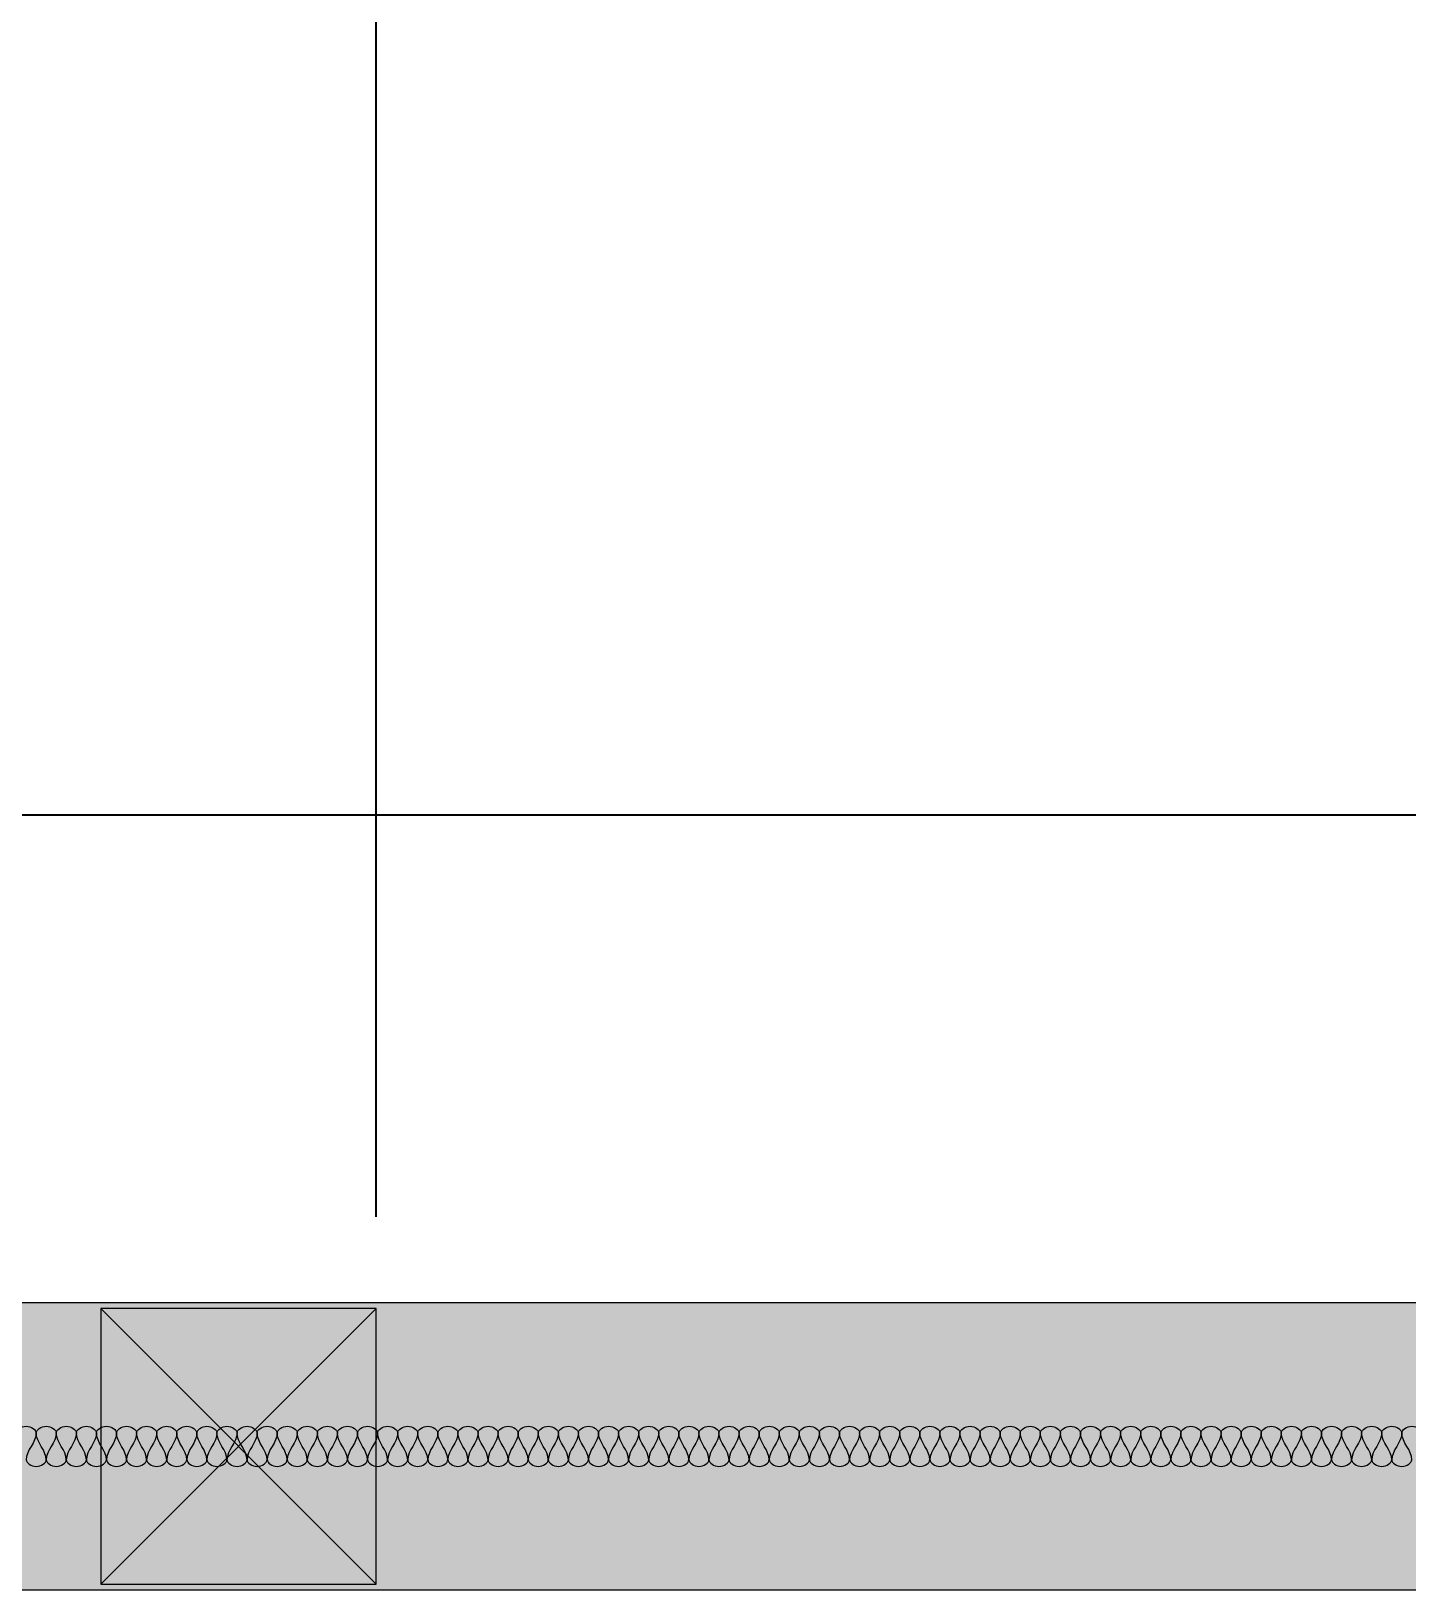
# Model space of a CAD drawing. Header units: inches. Extents: x 1913 to 24953, y -2945 to 1064.
# Drawn here: x 11233.4 to 11353.3, y 284 to 419.8 of the extents above; entities that cross this region are included whole.
import ezdxf

# ---------------------------------------------------------------- set-up
doc = ezdxf.new("R2010")
doc.units = ezdxf.units.IN
doc.header["$MEASUREMENT"] = 0
for name, color, linetype, lineweight in [('A-ANNO-DIMS', 211, 'Continuous', 9), ('A-COLS', 52, 'Continuous', 9), ('A-DETL', 90, 'Continuous', 9), ('A-WALL', 113, 'Continuous', 13), ('A-WALL-PATT', 111, 'Continuous', 50)]:
    doc.layers.add(name, color=color, linetype=linetype, lineweight=lineweight)
doc.styles.add('Arial', font='arial.ttf', dxfattribs={"height": 12})
doc.dimstyles.new('Linear_-_3_32__Arial', dxfattribs={"dimscale": 12, "dimtxt": 12.243113, "dimasz": 1.333333, "dimexe": 1, "dimexo": 0.666667, "dimgap": 0.666667, "dimtad": 1, "dimdec": 5, "dimrnd": 0.03125, "dimzin": 1, "dimdsep": 46, "dimlunit": 4, "dimtxsty": 'Arial', "dimblk1": 'OBLIQUE', "dimblk2": 'OBLIQUE', "dimsah": 1, "dimcen": 0.09, "dimdle": 1, "dimazin": 0, "dimtfac": 1, "dimtdec": 4, "dimtix": 1, "dimtmove": 0, "dimatfit": 3, "dimfxl": 1, "dimtvp": 1, "dimtfill": 1, "dimfrac": 2, "dimtolj": 1, "dimtzin": 0, "dimarcsym": 2})

# ---------------------------------------------------------------- blocks, each defined once
blk = doc.blocks.new('_Oblique')
at = {"color": 0, "linetype": 'ByBlock', "lineweight": -2}
blk.add_line((-0.5, -0.5), (0.5, 0.5), dxfattribs=at)
blk = doc.blocks.new('*D207')
at = {"layer": 'A-ANNO-DIMS', "color": 0, "lineweight": -2, "transparency": 16777216}
for p, q in [((9811.46, 301.75), (9811.46, 544.37)), ((12115.46, 304.47), (12115.46, 544.37)), ((9799.46, 532.37), (12127.46, 532.37))]:
    blk.add_line(p, q, dxfattribs=at)
at = {"layer": 'Defpoints', "color": 0, "transparency": 16777216}
for p in [(12115.46, 532.37), (12115.46, 296.47), (9811.46, 293.75)]:
    blk.add_point(p, dxfattribs=at)
at = {"layer": 'A-ANNO-DIMS', "color": 0, "lineweight": -2, "transparency": 16777216, "xscale": 16, "yscale": 16, "zscale": 16, "rotation": 180}
blk.add_blockref('_Oblique', (9811.46, 532.37), dxfattribs=at)
at = {"layer": 'A-ANNO-DIMS', "color": 0, "lineweight": -2, "transparency": 16777216, "xscale": 16, "yscale": 16, "zscale": 16}
blk.add_blockref('_Oblique', (12115.46, 532.37), dxfattribs=at)
at = {"layer": 'A-ANNO-DIMS', "color": 0, "lineweight": 0, "transparency": 16777216, "insert": (10963.46, 546.5), "char_height": 12, "width": 73.4587, "attachment_point": 5, "style": 'Arial', "bg_fill": 3, "box_fill_scale": 1.25, "bg_fill_color": 256, "bg_fill_true_color": 13158600, "bg_fill_transparency": 0}
blk.add_mtext('\\A1;192\'-0"', dxfattribs=at)
blk = doc.blocks.new('*D267')
at = {"layer": 'A-ANNO-DIMS', "color": 0, "lineweight": -2, "transparency": 16777216}
for p, q in [((10975.46, 316.47), (10975.46, 470.45)), ((11263.46, 316.47), (11263.46, 470.45)), ((10963.46, 458.45), (11275.46, 458.45))]:
    blk.add_line(p, q, dxfattribs=at)
at = {"layer": 'Defpoints', "color": 0, "transparency": 16777216}
for p in [(11263.46, 458.45), (10975.46, 308.47), (11263.46, 308.47)]:
    blk.add_point(p, dxfattribs=at)
at = {"layer": 'A-ANNO-DIMS', "color": 0, "lineweight": -2, "transparency": 16777216, "xscale": 16, "yscale": 16, "zscale": 16, "rotation": 180}
blk.add_blockref('_Oblique', (10975.46, 458.45), dxfattribs=at)
at = {"layer": 'A-ANNO-DIMS', "color": 0, "lineweight": -2, "transparency": 16777216, "xscale": 16, "yscale": 16, "zscale": 16}
blk.add_blockref('_Oblique', (11263.46, 458.45), dxfattribs=at)
at = {"layer": 'A-ANNO-DIMS', "color": 0, "lineweight": 0, "transparency": 16777216, "insert": (11119.46, 472.57), "char_height": 12, "width": 51.3081, "attachment_point": 5, "style": 'Arial', "bg_fill": 3, "box_fill_scale": 1.25, "bg_fill_color": 256, "bg_fill_true_color": 13158600, "bg_fill_transparency": 0}
blk.add_mtext('\\A1;24\'-0"', dxfattribs=at)
blk = doc.blocks.new('*D268')
at = {"layer": 'A-ANNO-DIMS', "color": 0, "lineweight": -2, "transparency": 16777216}
for p, q in [((11263.46, 316.47), (11263.46, 470.45)), ((11839.46, 316.47), (11839.46, 470.45)), ((11251.46, 458.45), (11851.46, 458.45))]:
    blk.add_line(p, q, dxfattribs=at)
at = {"layer": 'Defpoints', "color": 0, "transparency": 16777216}
for p in [(11839.46, 458.45), (11263.46, 308.47), (11839.46, 308.47)]:
    blk.add_point(p, dxfattribs=at)
at = {"layer": 'A-ANNO-DIMS', "color": 0, "lineweight": -2, "transparency": 16777216, "xscale": 16, "yscale": 16, "zscale": 16, "rotation": 180}
blk.add_blockref('_Oblique', (11263.46, 458.45), dxfattribs=at)
at = {"layer": 'A-ANNO-DIMS', "color": 0, "lineweight": -2, "transparency": 16777216, "xscale": 16, "yscale": 16, "zscale": 16}
blk.add_blockref('_Oblique', (11839.46, 458.45), dxfattribs=at)
at = {"layer": 'A-ANNO-DIMS', "color": 0, "lineweight": 0, "transparency": 16777216, "insert": (11551.46, 472.57), "char_height": 12, "width": 62.3834, "attachment_point": 5, "style": 'Arial', "bg_fill": 3, "box_fill_scale": 1.25, "bg_fill_color": 256, "bg_fill_true_color": 13158600, "bg_fill_transparency": 0}
blk.add_mtext('\\A1;48\'-0"', dxfattribs=at)
blk = doc.blocks.new('*D290')
at = {"layer": 'A-ANNO-DIMS', "color": 0, "lineweight": -2, "transparency": 16777216}
for p, q in [((10651.46, 304.47), (10651.46, 363.48)), ((11551.46, 316.97), (11551.46, 363.48)), ((11563.46, 351.48), (10639.46, 351.48))]:
    blk.add_line(p, q, dxfattribs=at)
at = {"layer": 'Defpoints', "color": 0, "transparency": 16777216}
for p in [(10651.46, 351.48), (11551.46, 308.97), (10651.46, 296.47)]:
    blk.add_point(p, dxfattribs=at)
at = {"layer": 'A-ANNO-DIMS', "color": 0, "lineweight": -2, "transparency": 16777216, "xscale": 16, "yscale": 16, "zscale": 16, "rotation": 180}
blk.add_blockref('_Oblique', (10651.46, 351.48), dxfattribs=at)
at = {"layer": 'A-ANNO-DIMS', "color": 0, "lineweight": -2, "transparency": 16777216, "xscale": 16, "yscale": 16, "zscale": 16}
blk.add_blockref('_Oblique', (11551.46, 351.48), dxfattribs=at)
at = {"layer": 'A-ANNO-DIMS', "color": 0, "lineweight": 0, "transparency": 16777216, "insert": (11101.46, 365.6), "char_height": 12, "width": 62.3834, "attachment_point": 5, "style": 'Arial', "bg_fill": 3, "box_fill_scale": 1.25, "bg_fill_color": 256, "bg_fill_true_color": 13158600, "bg_fill_transparency": 0}
blk.add_mtext('\\A1;75\'-0"', dxfattribs=at)

msp = doc.modelspace()

# ---------------------------------------------------------------- hatches: boundary and pattern name
at = {"layer": 'A-WALL-PATT', "lineweight": 0}
h = msp.add_hatch(dxfattribs=at)
h.set_pattern_fill('FP_1', color=256, angle=90, style=0, pattern_type=2)
h.set_pattern_definition([(140, (10185.814, -571.127), (3.213, 36.72335), [3.84, -42.24]), (85, (10185.814, -571.127), (-38.51274, -7.1044), [3.072, -33.792]), (190.451, (10186.08, -568.067), (-35.29956, 29.62024), [3.263, -35.898]), (136.184, (10175.574, -571.127), (8.4752, 54.6425), [5.76, -63.36]), (186.636, (10176.28, -566.573), (-49.8752, 47.854), [4.895, -53.848]), (81.184, (10175.574, -571.127), (-49.8749, 47.8553), [4.608, -50.688]), (111, (10178.134, -566.007), (20.614, 30.56126), [3.84, -42.24]), (56, (10178.134, -566.007), (-37.1283, 12.4577), [3.072, -33.792]), (161.451, (10179.85, -563.46), (-16.5135, 43.02), [3.263, -35.898]), (127.5, (10185.814, -571.127), (-17.04428, 0.6228), [1.69, -31.693, 1.69, -32.614, -33.92]), (127.5, (10185.814, -571.127), (-17.04428, 0.6228), [-67.686, 1.69, -32.23]), (97.5, (10185.814, -571.127), (-20.19387, 13.4694), [1.69, -17.869, 1.69, -30.925, -12.928]), (97.5, (10185.814, -571.127), (-20.19387, 13.4694), [-52.173, 1.69, -11.238]), (57.5, (10185.814, -582.545), (1.15522, 27.33168), [1.69, -11.11, 1.69, -38.246, -52.992]), (57.5, (10185.814, -582.545), (1.15522, 27.33168), [-52.736, 1.69, -51.302]), (47.5, (10185.814, -587.665), (-5.12498, 29.85903), [1.69, -14.95, 1.69, -24.832, -37.632]), (47.5, (10185.814, -587.665), (-5.12498, 29.85903), [-43.162, 1.69, -35.942])])
h.paths.add_polyline_path([(10651.461831, 283.974416), (10651.461831, 308.974416), (10663.961831, 308.974416), (11575.461831, 308.974416), (11575.461831, 283.974416), (10661.461831, 283.974416)], flags=0)
h.paths.add_polyline_path([(9823.961831, 283.974416), (9823.961831, 308.974416), (10615.461831, 308.974416), (10615.461831, 283.974416)], flags=0)

# ---------------------------------------------------------------- linework, layer by layer
at = {"layer": 'A-COLS', "lineweight": 0}
for p, q in [((11263.461831, 308.474416), (11239.461831, 308.474416)), ((11239.461831, 308.474416), (11239.461831, 284.474416)), ((11263.461831, 284.474416), (11263.461831, 308.474416)), ((11239.461831, 284.474416), (11263.461831, 284.474416))]:
    msp.add_line(p, q, dxfattribs=at)
at = {"layer": 'A-DETL', "lineweight": 0}
for points in [[(11232.086831, 297.641083), (11232.086831, 297.916069), (11232.961831, 298.532764), (11233.836831, 297.916069), (11233.836831, 297.641083)], [(11233.836831, 297.641083), (11233.836831, 296.839368), (11232.961831, 296.109465), (11232.961831, 295.30775)], [(11233.836831, 297.641083), (11233.836831, 297.916069), (11234.711831, 298.532764), (11235.586831, 297.916069), (11235.586831, 297.641083)], [(11234.711831, 295.30775), (11234.711831, 296.109465), (11233.836831, 296.839368), (11233.836831, 297.641083)], [(11235.586831, 297.641083), (11235.586831, 296.839368), (11234.711831, 296.109465), (11234.711831, 295.30775)], [(11235.586831, 297.641083), (11235.586831, 297.916069), (11236.461831, 298.532764), (11237.336831, 297.916069), (11237.336831, 297.641083)], [(11236.461831, 295.30775), (11236.461831, 296.109465), (11235.586831, 296.839368), (11235.586831, 297.641083)], [(11237.336831, 297.641083), (11237.336831, 296.839368), (11236.461831, 296.109465), (11236.461831, 295.30775)], [(11237.336831, 297.641083), (11237.336831, 297.916069), (11238.211831, 298.532764), (11239.086831, 297.916069), (11239.086831, 297.641083)], [(11238.211831, 295.30775), (11238.211831, 296.109465), (11237.336831, 296.839368), (11237.336831, 297.641083)], [(11239.086831, 297.641083), (11239.086831, 296.839368), (11238.211831, 296.109465), (11238.211831, 295.30775)], [(11239.086831, 297.641083), (11239.086831, 297.916069), (11239.961831, 298.532764), (11240.836831, 297.916069), (11240.836831, 297.641083)], [(11239.961831, 295.30775), (11239.961831, 296.109465), (11239.086831, 296.839368), (11239.086831, 297.641083)], [(11240.836831, 297.641083), (11240.836831, 296.839368), (11239.961831, 296.109465), (11239.961831, 295.30775)], [(11240.836831, 297.641083), (11240.836831, 297.916069), (11241.711831, 298.532764), (11242.586831, 297.916069), (11242.586831, 297.641083)], [(11241.711831, 295.30775), (11241.711831, 296.109465), (11240.836831, 296.839368), (11240.836831, 297.641083)], [(11242.586831, 297.641083), (11242.586831, 296.839368), (11241.711831, 296.109465), (11241.711831, 295.30775)], [(11242.586831, 297.641083), (11242.586831, 297.916069), (11243.461831, 298.532764), (11244.336831, 297.916069), (11244.336831, 297.641083)], [(11243.461831, 295.30775), (11243.461831, 296.109465), (11242.586831, 296.839368), (11242.586831, 297.641083)], [(11244.336831, 297.641083), (11244.336831, 296.839368), (11243.461831, 296.109465), (11243.461831, 295.30775)], [(11244.336831, 297.641083), (11244.336831, 297.916069), (11245.211831, 298.532764), (11246.086831, 297.916069), (11246.086831, 297.641083)], [(11245.211831, 295.30775), (11245.211831, 296.109465), (11244.336831, 296.839368), (11244.336831, 297.641083)], [(11246.086831, 297.641083), (11246.086831, 296.839368), (11245.211831, 296.109465), (11245.211831, 295.30775)], [(11246.086831, 297.641083), (11246.086831, 297.916069), (11246.961831, 298.532764), (11247.836831, 297.916069), (11247.836831, 297.641083)], [(11246.961831, 295.30775), (11246.961831, 296.109465), (11246.086831, 296.839368), (11246.086831, 297.641083)], [(11247.836831, 297.641083), (11247.836831, 296.839368), (11246.961831, 296.109465), (11246.961831, 295.30775)], [(11247.836831, 297.641083), (11247.836831, 297.916069), (11248.711831, 298.532764), (11249.586831, 297.916069), (11249.586831, 297.641083)], [(11248.711831, 295.30775), (11248.711831, 296.109465), (11247.836831, 296.839368), (11247.836831, 297.641083)], [(11249.586831, 297.641083), (11249.586831, 296.839368), (11248.711831, 296.109465), (11248.711831, 295.30775)], [(11249.586831, 297.641083), (11249.586831, 297.916069), (11250.461831, 298.532764), (11251.336831, 297.916069), (11251.336831, 297.641083)], [(11250.461831, 295.30775), (11250.461831, 296.109465), (11249.586831, 296.839368), (11249.586831, 297.641083)], [(11251.336831, 297.641083), (11251.336831, 296.839368), (11250.461831, 296.109465), (11250.461831, 295.30775)], [(11251.336831, 297.641083), (11251.336831, 297.916069), (11252.211831, 298.532764), (11253.086831, 297.916069), (11253.086831, 297.641083)], [(11252.211831, 295.30775), (11252.211831, 296.109465), (11251.336831, 296.839368), (11251.336831, 297.641083)], [(11253.086831, 297.641083), (11253.086831, 296.839368), (11252.211831, 296.109465), (11252.211831, 295.30775)], [(11253.086831, 297.641083), (11253.086831, 297.916069), (11253.961831, 298.532764), (11254.836831, 297.916069), (11254.836831, 297.641083)], [(11253.961831, 295.30775), (11253.961831, 296.109465), (11253.086831, 296.839368), (11253.086831, 297.641083)], [(11254.836831, 297.641083), (11254.836831, 296.839368), (11253.961831, 296.109465), (11253.961831, 295.30775)], [(11254.836831, 297.641083), (11254.836831, 297.916069), (11255.711831, 298.532764), (11256.586831, 297.916069), (11256.586831, 297.641083)], [(11255.711831, 295.30775), (11255.711831, 296.109465), (11254.836831, 296.839368), (11254.836831, 297.641083)], [(11256.586831, 297.641083), (11256.586831, 296.839368), (11255.711831, 296.109465), (11255.711831, 295.30775)], [(11256.586831, 297.641083), (11256.586831, 297.916069), (11257.461831, 298.532764), (11258.336831, 297.916069), (11258.336831, 297.641083)], [(11257.461831, 295.30775), (11257.461831, 296.109465), (11256.586831, 296.839368), (11256.586831, 297.641083)], [(11258.336831, 297.641083), (11258.336831, 296.839368), (11257.461831, 296.109465), (11257.461831, 295.30775)], [(11258.336831, 297.641083), (11258.336831, 297.916069), (11259.211831, 298.532764), (11260.086831, 297.916069), (11260.086831, 297.641083)], [(11259.211831, 295.30775), (11259.211831, 296.109465), (11258.336831, 296.839368), (11258.336831, 297.641083)], [(11260.086831, 297.641083), (11260.086831, 296.839368), (11259.211831, 296.109465), (11259.211831, 295.30775)], [(11260.086831, 297.641083), (11260.086831, 297.916069), (11260.961831, 298.532764), (11261.836831, 297.916069), (11261.836831, 297.641083)], [(11260.961831, 295.30775), (11260.961831, 296.109465), (11260.086831, 296.839368), (11260.086831, 297.641083)], [(11261.836831, 297.641083), (11261.836831, 296.839368), (11260.961831, 296.109465), (11260.961831, 295.30775)], [(11261.836831, 297.641083), (11261.836831, 297.916069), (11262.711831, 298.532764), (11263.586831, 297.916069), (11263.586831, 297.641083)], [(11262.711831, 295.30775), (11262.711831, 296.109465), (11261.836831, 296.839368), (11261.836831, 297.641083)], [(11263.586831, 297.641083), (11263.586831, 296.839368), (11262.711831, 296.109465), (11262.711831, 295.30775)], [(11263.586831, 297.641083), (11263.586831, 297.916069), (11264.461831, 298.532764), (11265.336831, 297.916069), (11265.336831, 297.641083)], [(11264.461831, 295.30775), (11264.461831, 296.109465), (11263.586831, 296.839368), (11263.586831, 297.641083)], [(11265.336831, 297.641083), (11265.336831, 296.839368), (11264.461831, 296.109465), (11264.461831, 295.30775)], [(11265.336831, 297.641083), (11265.336831, 297.916069), (11266.211831, 298.532764), (11267.086831, 297.916069), (11267.086831, 297.641083)], [(11266.211831, 295.30775), (11266.211831, 296.109465), (11265.336831, 296.839368), (11265.336831, 297.641083)], [(11267.086831, 297.641083), (11267.086831, 296.839368), (11266.211831, 296.109465), (11266.211831, 295.30775)], [(11267.086831, 297.641083), (11267.086831, 297.916069), (11267.961831, 298.532764), (11268.836831, 297.916069), (11268.836831, 297.641083)], [(11267.961831, 295.30775), (11267.961831, 296.109465), (11267.086831, 296.839368), (11267.086831, 297.641083)], [(11268.836831, 297.641083), (11268.836831, 296.839368), (11267.961831, 296.109465), (11267.961831, 295.30775)], [(11268.836831, 297.641083), (11268.836831, 297.916069), (11269.711831, 298.532764), (11270.586831, 297.916069), (11270.586831, 297.641083)], [(11269.711831, 295.30775), (11269.711831, 296.109465), (11268.836831, 296.839368), (11268.836831, 297.641083)], [(11270.586831, 297.641083), (11270.586831, 296.839368), (11269.711831, 296.109465), (11269.711831, 295.30775)], [(11270.586831, 297.641083), (11270.586831, 297.916069), (11271.461831, 298.532764), (11272.336831, 297.916069), (11272.336831, 297.641083)], [(11271.461831, 295.30775), (11271.461831, 296.109465), (11270.586831, 296.839368), (11270.586831, 297.641083)], [(11272.336831, 297.641083), (11272.336831, 296.839368), (11271.461831, 296.109465), (11271.461831, 295.30775)], [(11272.336831, 297.641083), (11272.336831, 297.916069), (11273.211831, 298.532764), (11274.086831, 297.916069), (11274.086831, 297.641083)], [(11273.211831, 295.30775), (11273.211831, 296.109465), (11272.336831, 296.839368), (11272.336831, 297.641083)], [(11274.086831, 297.641083), (11274.086831, 296.839368), (11273.211831, 296.109465), (11273.211831, 295.30775)], [(11274.086831, 297.641083), (11274.086831, 297.916069), (11274.961831, 298.532764), (11275.836831, 297.916069), (11275.836831, 297.641083)], [(11274.961831, 295.30775), (11274.961831, 296.109465), (11274.086831, 296.839368), (11274.086831, 297.641083)], [(11275.836831, 297.641083), (11275.836831, 296.839368), (11274.961831, 296.109465), (11274.961831, 295.30775)], [(11275.836831, 297.641083), (11275.836831, 297.916069), (11276.711831, 298.532764), (11277.586831, 297.916069), (11277.586831, 297.641083)], [(11276.711831, 295.30775), (11276.711831, 296.109465), (11275.836831, 296.839368), (11275.836831, 297.641083)], [(11277.586831, 297.641083), (11277.586831, 296.839368), (11276.711831, 296.109465), (11276.711831, 295.30775)], [(11277.586831, 297.641083), (11277.586831, 297.916069), (11278.461831, 298.532764), (11279.336831, 297.916069), (11279.336831, 297.641083)], [(11278.461831, 295.30775), (11278.461831, 296.109465), (11277.586831, 296.839368), (11277.586831, 297.641083)], [(11279.336831, 297.641083), (11279.336831, 296.839368), (11278.461831, 296.109465), (11278.461831, 295.30775)], [(11279.336831, 297.641083), (11279.336831, 297.916069), (11280.211831, 298.532764), (11281.086831, 297.916069), (11281.086831, 297.641083)], [(11280.211831, 295.30775), (11280.211831, 296.109465), (11279.336831, 296.839368), (11279.336831, 297.641083)], [(11281.086831, 297.641083), (11281.086831, 296.839368), (11280.211831, 296.109465), (11280.211831, 295.30775)], [(11281.086831, 297.641083), (11281.086831, 297.916069), (11281.961831, 298.532764), (11282.836831, 297.916069), (11282.836831, 297.641083)], [(11281.961831, 295.30775), (11281.961831, 296.109465), (11281.086831, 296.839368), (11281.086831, 297.641083)], [(11282.836831, 297.641083), (11282.836831, 296.839368), (11281.961831, 296.109465), (11281.961831, 295.30775)], [(11282.836831, 297.641083), (11282.836831, 297.916069), (11283.711831, 298.532764), (11284.586831, 297.916069), (11284.586831, 297.641083)], [(11283.711831, 295.30775), (11283.711831, 296.109465), (11282.836831, 296.839368), (11282.836831, 297.641083)], [(11284.586831, 297.641083), (11284.586831, 296.839368), (11283.711831, 296.109465), (11283.711831, 295.30775)], [(11284.586831, 297.641083), (11284.586831, 297.916069), (11285.461831, 298.532764), (11286.336831, 297.916069), (11286.336831, 297.641083)], [(11285.461831, 295.30775), (11285.461831, 296.109465), (11284.586831, 296.839368), (11284.586831, 297.641083)], [(11286.336831, 297.641083), (11286.336831, 296.839368), (11285.461831, 296.109465), (11285.461831, 295.30775)], [(11286.336831, 297.641083), (11286.336831, 297.916069), (11287.211831, 298.532764), (11288.086831, 297.916069), (11288.086831, 297.641083)], [(11287.211831, 295.30775), (11287.211831, 296.109465), (11286.336831, 296.839368), (11286.336831, 297.641083)], [(11288.086831, 297.641083), (11288.086831, 296.839368), (11287.211831, 296.109465), (11287.211831, 295.30775)], [(11288.086831, 297.641083), (11288.086831, 297.916069), (11288.961831, 298.532764), (11289.836831, 297.916069), (11289.836831, 297.641083)], [(11288.961831, 295.30775), (11288.961831, 296.109465), (11288.086831, 296.839368), (11288.086831, 297.641083)], [(11289.836831, 297.641083), (11289.836831, 296.839368), (11288.961831, 296.109465), (11288.961831, 295.30775)], [(11289.836831, 297.641083), (11289.836831, 297.916069), (11290.711831, 298.532764), (11291.586831, 297.916069), (11291.586831, 297.641083)], [(11290.711831, 295.30775), (11290.711831, 296.109465), (11289.836831, 296.839368), (11289.836831, 297.641083)], [(11291.586831, 297.641083), (11291.586831, 296.839368), (11290.711831, 296.109465), (11290.711831, 295.30775)], [(11291.586831, 297.641083), (11291.586831, 297.916069), (11292.461831, 298.532764), (11293.336831, 297.916069), (11293.336831, 297.641083)], [(11292.461831, 295.30775), (11292.461831, 296.109465), (11291.586831, 296.839368), (11291.586831, 297.641083)], [(11293.336831, 297.641083), (11293.336831, 296.839368), (11292.461831, 296.109465), (11292.461831, 295.30775)], [(11293.336831, 297.641083), (11293.336831, 297.916069), (11294.211831, 298.532764), (11295.086831, 297.916069), (11295.086831, 297.641083)], [(11294.211831, 295.30775), (11294.211831, 296.109465), (11293.336831, 296.839368), (11293.336831, 297.641083)], [(11295.086831, 297.641083), (11295.086831, 296.839368), (11294.211831, 296.109465), (11294.211831, 295.30775)], [(11295.086831, 297.641083), (11295.086831, 297.916069), (11295.961831, 298.532764), (11296.836831, 297.916069), (11296.836831, 297.641083)], [(11295.961831, 295.30775), (11295.961831, 296.109465), (11295.086831, 296.839368), (11295.086831, 297.641083)], [(11296.836831, 297.641083), (11296.836831, 296.839368), (11295.961831, 296.109465), (11295.961831, 295.30775)], [(11296.836831, 297.641083), (11296.836831, 297.916069), (11297.711831, 298.532764), (11298.586831, 297.916069), (11298.586831, 297.641083)], [(11297.711831, 295.30775), (11297.711831, 296.109465), (11296.836831, 296.839368), (11296.836831, 297.641083)], [(11298.586831, 297.641083), (11298.586831, 296.839368), (11297.711831, 296.109465), (11297.711831, 295.30775)], [(11298.586831, 297.641083), (11298.586831, 297.916069), (11299.461831, 298.532764), (11300.336831, 297.916069), (11300.336831, 297.641083)], [(11299.461831, 295.30775), (11299.461831, 296.109465), (11298.586831, 296.839368), (11298.586831, 297.641083)], [(11300.336831, 297.641083), (11300.336831, 296.839368), (11299.461831, 296.109465), (11299.461831, 295.30775)], [(11300.336831, 297.641083), (11300.336831, 297.916069), (11301.211831, 298.532764), (11302.086831, 297.916069), (11302.086831, 297.641083)], [(11301.211831, 295.30775), (11301.211831, 296.109465), (11300.336831, 296.839368), (11300.336831, 297.641083)], [(11302.086831, 297.641083), (11302.086831, 296.839368), (11301.211831, 296.109465), (11301.211831, 295.30775)], [(11302.086831, 297.641083), (11302.086831, 297.916069), (11302.961831, 298.532764), (11303.836831, 297.916069), (11303.836831, 297.641083)], [(11302.961831, 295.30775), (11302.961831, 296.109465), (11302.086831, 296.839368), (11302.086831, 297.641083)], [(11303.836831, 297.641083), (11303.836831, 296.839368), (11302.961831, 296.109465), (11302.961831, 295.30775)], [(11303.836831, 297.641083), (11303.836831, 297.916069), (11304.711831, 298.532764), (11305.586831, 297.916069), (11305.586831, 297.641083)], [(11304.711831, 295.30775), (11304.711831, 296.109465), (11303.836831, 296.839368), (11303.836831, 297.641083)], [(11305.586831, 297.641083), (11305.586831, 296.839368), (11304.711831, 296.109465), (11304.711831, 295.30775)], [(11305.586831, 297.641083), (11305.586831, 297.916069), (11306.461831, 298.532764), (11307.336831, 297.916069), (11307.336831, 297.641083)], [(11306.461831, 295.30775), (11306.461831, 296.109465), (11305.586831, 296.839368), (11305.586831, 297.641083)], [(11307.336831, 297.641083), (11307.336831, 296.839368), (11306.461831, 296.109465), (11306.461831, 295.30775)], [(11307.336831, 297.641083), (11307.336831, 297.916069), (11308.211831, 298.532764), (11309.086831, 297.916069), (11309.086831, 297.641083)], [(11308.211831, 295.30775), (11308.211831, 296.109465), (11307.336831, 296.839368), (11307.336831, 297.641083)], [(11309.086831, 297.641083), (11309.086831, 296.839368), (11308.211831, 296.109465), (11308.211831, 295.30775)], [(11309.086831, 297.641083), (11309.086831, 297.916069), (11309.961831, 298.532764), (11310.836831, 297.916069), (11310.836831, 297.641083)], [(11309.961831, 295.30775), (11309.961831, 296.109465), (11309.086831, 296.839368), (11309.086831, 297.641083)], [(11310.836831, 297.641083), (11310.836831, 296.839368), (11309.961831, 296.109465), (11309.961831, 295.30775)], [(11310.836831, 297.641083), (11310.836831, 297.916069), (11311.711831, 298.532764), (11312.586831, 297.916069), (11312.586831, 297.641083)], [(11311.711831, 295.30775), (11311.711831, 296.109465), (11310.836831, 296.839368), (11310.836831, 297.641083)], [(11312.586831, 297.641083), (11312.586831, 296.839368), (11311.711831, 296.109465), (11311.711831, 295.30775)], [(11312.586831, 297.641083), (11312.586831, 297.916069), (11313.461831, 298.532764), (11314.336831, 297.916069), (11314.336831, 297.641083)], [(11313.461831, 295.30775), (11313.461831, 296.109465), (11312.586831, 296.839368), (11312.586831, 297.641083)], [(11314.336831, 297.641083), (11314.336831, 296.839368), (11313.461831, 296.109465), (11313.461831, 295.30775)], [(11314.336831, 297.641083), (11314.336831, 297.916069), (11315.211831, 298.532764), (11316.086831, 297.916069), (11316.086831, 297.641083)], [(11315.211831, 295.30775), (11315.211831, 296.109465), (11314.336831, 296.839368), (11314.336831, 297.641083)], [(11316.086831, 297.641083), (11316.086831, 296.839368), (11315.211831, 296.109465), (11315.211831, 295.30775)], [(11316.086831, 297.641083), (11316.086831, 297.916069), (11316.961831, 298.532764), (11317.836831, 297.916069), (11317.836831, 297.641083)], [(11316.961831, 295.30775), (11316.961831, 296.109465), (11316.086831, 296.839368), (11316.086831, 297.641083)], [(11317.836831, 297.641083), (11317.836831, 296.839368), (11316.961831, 296.109465), (11316.961831, 295.30775)], [(11317.836831, 297.641083), (11317.836831, 297.916069), (11318.711831, 298.532764), (11319.586831, 297.916069), (11319.586831, 297.641083)], [(11318.711831, 295.30775), (11318.711831, 296.109465), (11317.836831, 296.839368), (11317.836831, 297.641083)], [(11319.586831, 297.641083), (11319.586831, 296.839368), (11318.711831, 296.109465), (11318.711831, 295.30775)], [(11319.586831, 297.641083), (11319.586831, 297.916069), (11320.461831, 298.532764), (11321.336831, 297.916069), (11321.336831, 297.641083)], [(11320.461831, 295.30775), (11320.461831, 296.109465), (11319.586831, 296.839368), (11319.586831, 297.641083)], [(11321.336831, 297.641083), (11321.336831, 296.839368), (11320.461831, 296.109465), (11320.461831, 295.30775)], [(11321.336831, 297.641083), (11321.336831, 297.916069), (11322.211831, 298.532764), (11323.086831, 297.916069), (11323.086831, 297.641083)], [(11322.211831, 295.30775), (11322.211831, 296.109465), (11321.336831, 296.839368), (11321.336831, 297.641083)], [(11323.086831, 297.641083), (11323.086831, 296.839368), (11322.211831, 296.109465), (11322.211831, 295.30775)], [(11323.086831, 297.641083), (11323.086831, 297.916069), (11323.961831, 298.532764), (11324.836831, 297.916069), (11324.836831, 297.641083)], [(11323.961831, 295.30775), (11323.961831, 296.109465), (11323.086831, 296.839368), (11323.086831, 297.641083)], [(11324.836831, 297.641083), (11324.836831, 296.839368), (11323.961831, 296.109465), (11323.961831, 295.30775)], [(11324.836831, 297.641083), (11324.836831, 297.916069), (11325.711831, 298.532764), (11326.586831, 297.916069), (11326.586831, 297.641083)], [(11325.711831, 295.30775), (11325.711831, 296.109465), (11324.836831, 296.839368), (11324.836831, 297.641083)], [(11326.586831, 297.641083), (11326.586831, 296.839368), (11325.711831, 296.109465), (11325.711831, 295.30775)], [(11326.586831, 297.641083), (11326.586831, 297.916069), (11327.461831, 298.532764), (11328.336831, 297.916069), (11328.336831, 297.641083)], [(11327.461831, 295.30775), (11327.461831, 296.109465), (11326.586831, 296.839368), (11326.586831, 297.641083)], [(11328.336831, 297.641083), (11328.336831, 296.839368), (11327.461831, 296.109465), (11327.461831, 295.30775)], [(11328.336831, 297.641083), (11328.336831, 297.916069), (11329.211831, 298.532764), (11330.086831, 297.916069), (11330.086831, 297.641083)], [(11329.211831, 295.30775), (11329.211831, 296.109465), (11328.336831, 296.839368), (11328.336831, 297.641083)], [(11330.086831, 297.641083), (11330.086831, 296.839368), (11329.211831, 296.109465), (11329.211831, 295.30775)], [(11330.086831, 297.641083), (11330.086831, 297.916069), (11330.961831, 298.532764), (11331.836831, 297.916069), (11331.836831, 297.641083)], [(11330.961831, 295.30775), (11330.961831, 296.109465), (11330.086831, 296.839368), (11330.086831, 297.641083)], [(11331.836831, 297.641083), (11331.836831, 296.839368), (11330.961831, 296.109465), (11330.961831, 295.30775)], [(11331.836831, 297.641083), (11331.836831, 297.916069), (11332.711831, 298.532764), (11333.586831, 297.916069), (11333.586831, 297.641083)], [(11332.711831, 295.30775), (11332.711831, 296.109465), (11331.836831, 296.839368), (11331.836831, 297.641083)], [(11333.586831, 297.641083), (11333.586831, 296.839368), (11332.711831, 296.109465), (11332.711831, 295.30775)], [(11333.586831, 297.641083), (11333.586831, 297.916069), (11334.461831, 298.532764), (11335.336831, 297.916069), (11335.336831, 297.641083)], [(11334.461831, 295.30775), (11334.461831, 296.109465), (11333.586831, 296.839368), (11333.586831, 297.641083)], [(11335.336831, 297.641083), (11335.336831, 296.839368), (11334.461831, 296.109465), (11334.461831, 295.30775)], [(11335.336831, 297.641083), (11335.336831, 297.916069), (11336.211831, 298.532764), (11337.086831, 297.916069), (11337.086831, 297.641083)], [(11336.211831, 295.30775), (11336.211831, 296.109465), (11335.336831, 296.839368), (11335.336831, 297.641083)], [(11337.086831, 297.641083), (11337.086831, 296.839368), (11336.211831, 296.109465), (11336.211831, 295.30775)], [(11337.086831, 297.641083), (11337.086831, 297.916069), (11337.961831, 298.532764), (11338.836831, 297.916069), (11338.836831, 297.641083)], [(11337.961831, 295.30775), (11337.961831, 296.109465), (11337.086831, 296.839368), (11337.086831, 297.641083)], [(11338.836831, 297.641083), (11338.836831, 296.839368), (11337.961831, 296.109465), (11337.961831, 295.30775)], [(11338.836831, 297.641083), (11338.836831, 297.916069), (11339.711831, 298.532764), (11340.586831, 297.916069), (11340.586831, 297.641083)], [(11339.711831, 295.30775), (11339.711831, 296.109465), (11338.836831, 296.839368), (11338.836831, 297.641083)], [(11340.586831, 297.641083), (11340.586831, 296.839368), (11339.711831, 296.109465), (11339.711831, 295.30775)], [(11340.586831, 297.641083), (11340.586831, 297.916069), (11341.461831, 298.532764), (11342.336831, 297.916069), (11342.336831, 297.641083)], [(11341.461831, 295.30775), (11341.461831, 296.109465), (11340.586831, 296.839368), (11340.586831, 297.641083)], [(11342.336831, 297.641083), (11342.336831, 296.839368), (11341.461831, 296.109465), (11341.461831, 295.30775)], [(11342.336831, 297.641083), (11342.336831, 297.916069), (11343.211831, 298.532764), (11344.086831, 297.916069), (11344.086831, 297.641083)], [(11343.211831, 295.30775), (11343.211831, 296.109465), (11342.336831, 296.839368), (11342.336831, 297.641083)], [(11344.086831, 297.641083), (11344.086831, 296.839368), (11343.211831, 296.109465), (11343.211831, 295.30775)], [(11344.086831, 297.641083), (11344.086831, 297.916069), (11344.961831, 298.532764), (11345.836831, 297.916069), (11345.836831, 297.641083)], [(11344.961831, 295.30775), (11344.961831, 296.109465), (11344.086831, 296.839368), (11344.086831, 297.641083)], [(11345.836831, 297.641083), (11345.836831, 296.839368), (11344.961831, 296.109465), (11344.961831, 295.30775)], [(11345.836831, 297.641083), (11345.836831, 297.916069), (11346.711831, 298.532764), (11347.586831, 297.916069), (11347.586831, 297.641083)], [(11346.711831, 295.30775), (11346.711831, 296.109465), (11345.836831, 296.839368), (11345.836831, 297.641083)], [(11347.586831, 297.641083), (11347.586831, 296.839368), (11346.711831, 296.109465), (11346.711831, 295.30775)], [(11347.586831, 297.641083), (11347.586831, 297.916069), (11348.461831, 298.532764), (11349.336831, 297.916069), (11349.336831, 297.641083)], [(11348.461831, 295.30775), (11348.461831, 296.109465), (11347.586831, 296.839368), (11347.586831, 297.641083)], [(11349.336831, 297.641083), (11349.336831, 296.839368), (11348.461831, 296.109465), (11348.461831, 295.30775)], [(11349.336831, 297.641083), (11349.336831, 297.916069), (11350.211831, 298.532764), (11351.086831, 297.916069), (11351.086831, 297.641083)], [(11350.211831, 295.30775), (11350.211831, 296.109465), (11349.336831, 296.839368), (11349.336831, 297.641083)], [(11351.086831, 297.641083), (11351.086831, 296.839368), (11350.211831, 296.109465), (11350.211831, 295.30775)], [(11351.086831, 297.641083), (11351.086831, 297.916069), (11351.961831, 298.532764), (11352.836831, 297.916069), (11352.836831, 297.641083)], [(11351.961831, 295.30775), (11351.961831, 296.109465), (11351.086831, 296.839368), (11351.086831, 297.641083)], [(11352.836831, 297.641083), (11352.836831, 296.839368), (11351.961831, 296.109465), (11351.961831, 295.30775)], [(11352.836831, 297.641083), (11352.836831, 297.916069), (11353.711831, 298.532764), (11354.586831, 297.916069), (11354.586831, 297.641083)], [(11353.711831, 295.30775), (11353.711831, 296.109465), (11352.836831, 296.839368), (11352.836831, 297.641083)], [(11232.961831, 295.30775), (11232.961831, 295.032764), (11233.836831, 294.416069), (11234.711831, 295.032764), (11234.711831, 295.30775)], [(11234.711831, 295.30775), (11234.711831, 295.032764), (11235.586831, 294.416069), (11236.461831, 295.032764), (11236.461831, 295.30775)], [(11236.461831, 295.30775), (11236.461831, 295.032764), (11237.336831, 294.416069), (11238.211831, 295.032764), (11238.211831, 295.30775)], [(11238.211831, 295.30775), (11238.211831, 295.032764), (11239.086831, 294.416069), (11239.961831, 295.032764), (11239.961831, 295.30775)], [(11239.961831, 295.30775), (11239.961831, 295.032764), (11240.836831, 294.416069), (11241.711831, 295.032764), (11241.711831, 295.30775)], [(11241.711831, 295.30775), (11241.711831, 295.032764), (11242.586831, 294.416069), (11243.461831, 295.032764), (11243.461831, 295.30775)], [(11243.461831, 295.30775), (11243.461831, 295.032764), (11244.336831, 294.416069), (11245.211831, 295.032764), (11245.211831, 295.30775)], [(11245.211831, 295.30775), (11245.211831, 295.032764), (11246.086831, 294.416069), (11246.961831, 295.032764), (11246.961831, 295.30775)], [(11246.961831, 295.30775), (11246.961831, 295.032764), (11247.836831, 294.416069), (11248.711831, 295.032764), (11248.711831, 295.30775)], [(11248.711831, 295.30775), (11248.711831, 295.032764), (11249.586831, 294.416069), (11250.461831, 295.032764), (11250.461831, 295.30775)], [(11250.461831, 295.30775), (11250.461831, 295.032764), (11251.336831, 294.416069), (11252.211831, 295.032764), (11252.211831, 295.30775)], [(11252.211831, 295.30775), (11252.211831, 295.032764), (11253.086831, 294.416069), (11253.961831, 295.032764), (11253.961831, 295.30775)], [(11253.961831, 295.30775), (11253.961831, 295.032764), (11254.836831, 294.416069), (11255.711831, 295.032764), (11255.711831, 295.30775)], [(11255.711831, 295.30775), (11255.711831, 295.032764), (11256.586831, 294.416069), (11257.461831, 295.032764), (11257.461831, 295.30775)], [(11257.461831, 295.30775), (11257.461831, 295.032764), (11258.336831, 294.416069), (11259.211831, 295.032764), (11259.211831, 295.30775)], [(11259.211831, 295.30775), (11259.211831, 295.032764), (11260.086831, 294.416069), (11260.961831, 295.032764), (11260.961831, 295.30775)], [(11260.961831, 295.30775), (11260.961831, 295.032764), (11261.836831, 294.416069), (11262.711831, 295.032764), (11262.711831, 295.30775)], [(11262.711831, 295.30775), (11262.711831, 295.032764), (11263.586831, 294.416069), (11264.461831, 295.032764), (11264.461831, 295.30775)], [(11264.461831, 295.30775), (11264.461831, 295.032764), (11265.336831, 294.416069), (11266.211831, 295.032764), (11266.211831, 295.30775)], [(11266.211831, 295.30775), (11266.211831, 295.032764), (11267.086831, 294.416069), (11267.961831, 295.032764), (11267.961831, 295.30775)], [(11267.961831, 295.30775), (11267.961831, 295.032764), (11268.836831, 294.416069), (11269.711831, 295.032764), (11269.711831, 295.30775)], [(11269.711831, 295.30775), (11269.711831, 295.032764), (11270.586831, 294.416069), (11271.461831, 295.032764), (11271.461831, 295.30775)], [(11271.461831, 295.30775), (11271.461831, 295.032764), (11272.336831, 294.416069), (11273.211831, 295.032764), (11273.211831, 295.30775)], [(11273.211831, 295.30775), (11273.211831, 295.032764), (11274.086831, 294.416069), (11274.961831, 295.032764), (11274.961831, 295.30775)], [(11274.961831, 295.30775), (11274.961831, 295.032764), (11275.836831, 294.416069), (11276.711831, 295.032764), (11276.711831, 295.30775)], [(11276.711831, 295.30775), (11276.711831, 295.032764), (11277.586831, 294.416069), (11278.461831, 295.032764), (11278.461831, 295.30775)], [(11278.461831, 295.30775), (11278.461831, 295.032764), (11279.336831, 294.416069), (11280.211831, 295.032764), (11280.211831, 295.30775)], [(11280.211831, 295.30775), (11280.211831, 295.032764), (11281.086831, 294.416069), (11281.961831, 295.032764), (11281.961831, 295.30775)], [(11281.961831, 295.30775), (11281.961831, 295.032764), (11282.836831, 294.416069), (11283.711831, 295.032764), (11283.711831, 295.30775)], [(11283.711831, 295.30775), (11283.711831, 295.032764), (11284.586831, 294.416069), (11285.461831, 295.032764), (11285.461831, 295.30775)], [(11285.461831, 295.30775), (11285.461831, 295.032764), (11286.336831, 294.416069), (11287.211831, 295.032764), (11287.211831, 295.30775)], [(11287.211831, 295.30775), (11287.211831, 295.032764), (11288.086831, 294.416069), (11288.961831, 295.032764), (11288.961831, 295.30775)], [(11288.961831, 295.30775), (11288.961831, 295.032764), (11289.836831, 294.416069), (11290.711831, 295.032764), (11290.711831, 295.30775)], [(11290.711831, 295.30775), (11290.711831, 295.032764), (11291.586831, 294.416069), (11292.461831, 295.032764), (11292.461831, 295.30775)], [(11292.461831, 295.30775), (11292.461831, 295.032764), (11293.336831, 294.416069), (11294.211831, 295.032764), (11294.211831, 295.30775)], [(11294.211831, 295.30775), (11294.211831, 295.032764), (11295.086831, 294.416069), (11295.961831, 295.032764), (11295.961831, 295.30775)], [(11295.961831, 295.30775), (11295.961831, 295.032764), (11296.836831, 294.416069), (11297.711831, 295.032764), (11297.711831, 295.30775)], [(11297.711831, 295.30775), (11297.711831, 295.032764), (11298.586831, 294.416069), (11299.461831, 295.032764), (11299.461831, 295.30775)], [(11299.461831, 295.30775), (11299.461831, 295.032764), (11300.336831, 294.416069), (11301.211831, 295.032764), (11301.211831, 295.30775)], [(11301.211831, 295.30775), (11301.211831, 295.032764), (11302.086831, 294.416069), (11302.961831, 295.032764), (11302.961831, 295.30775)], [(11302.961831, 295.30775), (11302.961831, 295.032764), (11303.836831, 294.416069), (11304.711831, 295.032764), (11304.711831, 295.30775)], [(11304.711831, 295.30775), (11304.711831, 295.032764), (11305.586831, 294.416069), (11306.461831, 295.032764), (11306.461831, 295.30775)], [(11306.461831, 295.30775), (11306.461831, 295.032764), (11307.336831, 294.416069), (11308.211831, 295.032764), (11308.211831, 295.30775)], [(11308.211831, 295.30775), (11308.211831, 295.032764), (11309.086831, 294.416069), (11309.961831, 295.032764), (11309.961831, 295.30775)], [(11309.961831, 295.30775), (11309.961831, 295.032764), (11310.836831, 294.416069), (11311.711831, 295.032764), (11311.711831, 295.30775)], [(11311.711831, 295.30775), (11311.711831, 295.032764), (11312.586831, 294.416069), (11313.461831, 295.032764), (11313.461831, 295.30775)], [(11313.461831, 295.30775), (11313.461831, 295.032764), (11314.336831, 294.416069), (11315.211831, 295.032764), (11315.211831, 295.30775)], [(11315.211831, 295.30775), (11315.211831, 295.032764), (11316.086831, 294.416069), (11316.961831, 295.032764), (11316.961831, 295.30775)], [(11316.961831, 295.30775), (11316.961831, 295.032764), (11317.836831, 294.416069), (11318.711831, 295.032764), (11318.711831, 295.30775)], [(11318.711831, 295.30775), (11318.711831, 295.032764), (11319.586831, 294.416069), (11320.461831, 295.032764), (11320.461831, 295.30775)], [(11320.461831, 295.30775), (11320.461831, 295.032764), (11321.336831, 294.416069), (11322.211831, 295.032764), (11322.211831, 295.30775)], [(11322.211831, 295.30775), (11322.211831, 295.032764), (11323.086831, 294.416069), (11323.961831, 295.032764), (11323.961831, 295.30775)], [(11323.961831, 295.30775), (11323.961831, 295.032764), (11324.836831, 294.416069), (11325.711831, 295.032764), (11325.711831, 295.30775)], [(11325.711831, 295.30775), (11325.711831, 295.032764), (11326.586831, 294.416069), (11327.461831, 295.032764), (11327.461831, 295.30775)], [(11327.461831, 295.30775), (11327.461831, 295.032764), (11328.336831, 294.416069), (11329.211831, 295.032764), (11329.211831, 295.30775)], [(11329.211831, 295.30775), (11329.211831, 295.032764), (11330.086831, 294.416069), (11330.961831, 295.032764), (11330.961831, 295.30775)], [(11330.961831, 295.30775), (11330.961831, 295.032764), (11331.836831, 294.416069), (11332.711831, 295.032764), (11332.711831, 295.30775)], [(11332.711831, 295.30775), (11332.711831, 295.032764), (11333.586831, 294.416069), (11334.461831, 295.032764), (11334.461831, 295.30775)], [(11334.461831, 295.30775), (11334.461831, 295.032764), (11335.336831, 294.416069), (11336.211831, 295.032764), (11336.211831, 295.30775)], [(11336.211831, 295.30775), (11336.211831, 295.032764), (11337.086831, 294.416069), (11337.961831, 295.032764), (11337.961831, 295.30775)], [(11337.961831, 295.30775), (11337.961831, 295.032764), (11338.836831, 294.416069), (11339.711831, 295.032764), (11339.711831, 295.30775)], [(11339.711831, 295.30775), (11339.711831, 295.032764), (11340.586831, 294.416069), (11341.461831, 295.032764), (11341.461831, 295.30775)], [(11341.461831, 295.30775), (11341.461831, 295.032764), (11342.336831, 294.416069), (11343.211831, 295.032764), (11343.211831, 295.30775)], [(11343.211831, 295.30775), (11343.211831, 295.032764), (11344.086831, 294.416069), (11344.961831, 295.032764), (11344.961831, 295.30775)], [(11344.961831, 295.30775), (11344.961831, 295.032764), (11345.836831, 294.416069), (11346.711831, 295.032764), (11346.711831, 295.30775)], [(11346.711831, 295.30775), (11346.711831, 295.032764), (11347.586831, 294.416069), (11348.461831, 295.032764), (11348.461831, 295.30775)], [(11348.461831, 295.30775), (11348.461831, 295.032764), (11349.336831, 294.416069), (11350.211831, 295.032764), (11350.211831, 295.30775)], [(11350.211831, 295.30775), (11350.211831, 295.032764), (11351.086831, 294.416069), (11351.961831, 295.032764), (11351.961831, 295.30775)], [(11351.961831, 295.30775), (11351.961831, 295.032764), (11352.836831, 294.416069), (11353.711831, 295.032764), (11353.711831, 295.30775)]]:
    msp.add_open_spline(points, degree=3, dxfattribs=at)
at = {"layer": 'A-WALL', "lineweight": 0}
for p, q in [((11575.461831, 308.974416), (10663.961831, 308.974416)), ((10661.461831, 283.974416), (11575.461831, 283.974416))]:
    msp.add_line(p, q, dxfattribs=at)

# ---------------------------------------------------------------- next in the draw order: dimensions: what is measured, and where the dimension line sits
at = {"layer": 'A-ANNO-DIMS', "lineweight": 0}
dim = msp.add_linear_dim(base=(12115.461831, 532.371634), p1=(9811.461831, 293.74764), p2=(12115.461831, 296.474416), angle=180, dimstyle='Linear_-_3_32__Arial', override={"dimpost": '<>', "dimfxl": 2304.001614}, dxfattribs=at)
dim.commit()
dim.dimension.update_dxf_attribs({"geometry": '*D207', "text_midpoint": (10963.461831, 546.49851)})

# ---------------------------------------------------------------- next in the draw order: dimensions: what is measured, and where the dimension line sits
dim = msp.add_linear_dim(base=(11263.461831, 458.44794), p1=(10975.461831, 308.474416), p2=(11263.461831, 308.474416), angle=180, dimstyle='Linear_-_3_32__Arial', override={"dimpost": '<>', "dimfxl": 288}, dxfattribs=at)
dim.commit()
dim.dimension.update_dxf_attribs({"geometry": '*D267', "text_midpoint": (11119.461831, 472.574816)})

# ---------------------------------------------------------------- next in the draw order: dimensions: what is measured, and where the dimension line sits
dim = msp.add_linear_dim(base=(11839.461831, 458.44794), p1=(11263.461831, 308.474416), p2=(11839.461831, 308.474416), angle=180, dimstyle='Linear_-_3_32__Arial', override={"dimpost": '<>', "dimfxl": 576}, dxfattribs=at)
dim.commit()
dim.dimension.update_dxf_attribs({"geometry": '*D268', "text_midpoint": (11551.461831, 472.574816)})

# ---------------------------------------------------------------- next in the draw order: dimensions: what is measured, and where the dimension line sits
dim = msp.add_linear_dim(base=(10651.461831, 351.475908), p1=(11551.461831, 308.974416), p2=(10651.461831, 296.474416), angle=180, dimstyle='Linear_-_3_32__Arial', override={"dimpost": '<>', "dimfxl": 900.086801}, dxfattribs=at)
dim.commit()
dim.dimension.update_dxf_attribs({"geometry": '*D290', "text_midpoint": (11101.461831, 365.602784)})

# ---------------------------------------------------------------- next in the draw order: linework, layer by layer
at = {"lineweight": 0, "ltscale": 0.5}
for p, q in [((11263.461831, 284.474416), (11239.461831, 308.474416)), ((11239.461831, 284.474416), (11263.461831, 308.474416))]:
    msp.add_line(p, q, dxfattribs=at)

doc.saveas('drawing.dxf')
